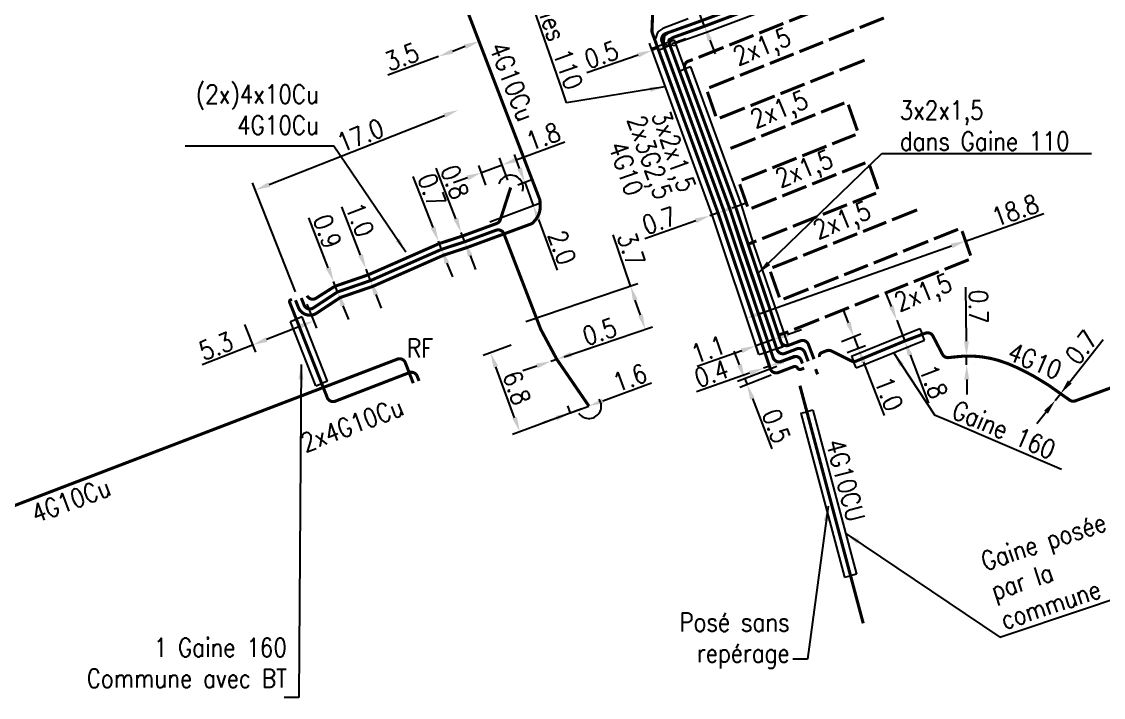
# Model space of a CAD drawing. Header units: millimetres. Extents: x 146114 to 146925, y 142419 to 143000.
# Drawn here: x 146694.7 to 146782.1, y 142912 to 142966.6 of the extents above; entities that cross this region are included whole.
import ezdxf
from ezdxf.enums import TextEntityAlignment as Align

# ---------------------------------------------------------------- set-up
doc = ezdxf.new("R2010")
doc.units = ezdxf.units.MM
doc.header["$PDMODE"] = 34
doc.linetypes.add('E_ST_CU', pattern=[2000, 1000, 1000])
doc.layers.get('0').update_dxf_attribs({"linetype": 'CONTINUOUS'})
doc.layers.get('Defpoints').update_dxf_attribs({"linetype": 'CONTINUOUS'})
for name, color, linetype in [('E_100', 3, 'CONTINUOUS'), ('E_300', 7, 'CONTINUOUS'), ('E_400', 7, 'CONTINUOUS')]:
    doc.layers.add(name, color=color, linetype=linetype)
doc.styles.get("Standard").update_dxf_attribs({"font": 'romans.shx', "width": 0.85})
doc.dimstyles.get("Standard").update_dxf_attribs({"dimtxt": 1.5, "dimasz": 1.2, "dimexe": 0.625, "dimexo": 0.625, "dimgap": 0.25, "dimtad": 1, "dimdec": 1, "dimzin": 0, "dimdsep": 46, "dimtxsty": 'Standard', "dimcen": -0.5, "dimadec": 0, "dimazin": 0, "dimtfac": 1, "dimtdec": 1, "dimtmove": 0, "dimatfit": 3, "dimfxl": 1, "dimtolj": 1, "dimtzin": 0, "dimarcsym": 0})

# ---------------------------------------------------------------- blocks, each defined once
blk = doc.blocks.new('*D57')
at = {"layer": 'Defpoints', "color": 0, "linetype": 'Continuous', "transparency": 16777216}
for p in [(146719.861, 142945.6), (146719.861, 142945.6), (146720.188, 142944.761)]:
    blk.add_point(p, dxfattribs=at)
at = {"layer": 'E_100', "color": 0, "linetype": 'Continuous', "lineweight": -2, "transparency": 16777216}
for p, q in [((146719.425, 142946.718), (146717.86, 142950.734)), ((146720.188, 142944.761), (146719.861, 142945.6)), ((146720.443, 142945.826), (146720.443, 142945.826)), ((146720.77, 142944.988), (146720.77, 142944.988)), ((146720.623, 142943.643), (146721.059, 142942.525))]:
    blk.add_line(p, q, dxfattribs=at)
at = {"layer": 'E_100', "color": 0, "linetype": 'Continuous', "transparency": 16777216}
for points in [[(146719.612, 142946.79), (146719.239, 142946.645), (146719.861, 142945.6)], [(146720.81, 142943.715), (146720.437, 142943.57), (146720.188, 142944.761)]]:
    blk.add_solid(points, dxfattribs=at)
at = {"layer": 'E_100', "color": 0, "linetype": 'Continuous', "transparency": 16777216, "insert": (146719.357, 142949.648), "char_height": 1.5, "attachment_point": 5, "rotation": 291.28914}
blk.add_mtext('\\A1;0.9', dxfattribs=at)
blk = doc.blocks.new('*D58')
at = {"layer": 'Defpoints', "color": 0, "linetype": 'Continuous', "transparency": 16777216}
for p in [(146722.487, 142946.608), (146722.487, 142946.608), (146722.85, 142945.676)]:
    blk.add_point(p, dxfattribs=at)
at = {"layer": 'E_100', "color": 0, "linetype": 'Continuous', "lineweight": -2, "transparency": 16777216}
for p, q in [((146722.052, 142947.726), (146720.531, 142951.63)), ((146722.85, 142945.676), (146722.487, 142946.608)), ((146723.286, 142944.558), (146723.722, 142943.44))]:
    blk.add_line(p, q, dxfattribs=at)
at = {"layer": 'E_100', "color": 0, "linetype": 'Continuous', "transparency": 16777216}
for points in [[(146722.238, 142947.799), (146721.865, 142947.654), (146722.487, 142946.608)], [(146723.473, 142944.631), (146723.1, 142944.486), (146722.85, 142945.676)]]:
    blk.add_solid(points, dxfattribs=at)
at = {"layer": 'E_100', "color": 0, "linetype": 'Continuous', "transparency": 16777216, "insert": (146722.005, 142950.6), "char_height": 1.5, "attachment_point": 5, "rotation": 291.28914}
blk.add_mtext('\\A1;1.0', dxfattribs=at)
blk = doc.blocks.new('*D59')
at = {"layer": 'Defpoints', "color": 0, "linetype": 'Continuous', "transparency": 16777216}
for p in [(146717.489, 142944.362), (146712.446, 142942.703), (146713.326, 142940.47)]:
    blk.add_point(p, dxfattribs=at)
at = {"layer": 'E_100', "color": 0, "linetype": 'Continuous', "lineweight": -2, "transparency": 16777216}
for p, q in [((146717.718, 142943.781), (146718.486, 142941.831)), ((146712.675, 142942.122), (146713.555, 142939.888)), ((146717.141, 142941.973), (146714.443, 142940.91)), ((146713.326, 142940.47), (146709.259, 142938.867))]:
    blk.add_line(p, q, dxfattribs=at)
at = {"layer": 'E_100', "color": 0, "linetype": 'Continuous', "transparency": 16777216}
for points in [[(146717.067, 142942.159), (146717.214, 142941.787), (146718.257, 142942.413)], [(146714.369, 142941.096), (146714.516, 142940.723), (146713.326, 142940.47)]]:
    blk.add_solid(points, dxfattribs=at)
at = {"layer": 'E_100', "color": 0, "linetype": 'Continuous', "transparency": 16777216, "insert": (146710.368, 142940.378), "char_height": 1.5, "attachment_point": 5, "rotation": 21.51049}
blk.add_mtext('\\A1;5.3', dxfattribs=at)
blk = doc.blocks.new('*D60')
at = {"layer": 'Defpoints', "color": 0, "linetype": 'Continuous', "transparency": 16777216}
for p in [(146728.336, 142948.854), (146728.336, 142948.854), (146728.591, 142948.202)]:
    blk.add_point(p, dxfattribs=at)
at = {"layer": 'E_100', "color": 0, "linetype": 'Continuous', "lineweight": -2, "transparency": 16777216}
for p, q in [((146727.901, 142949.972), (146726.303, 142954.074)), ((146728.591, 142948.202), (146728.336, 142948.854)), ((146728.919, 142949.081), (146728.919, 142949.081)), ((146729.173, 142948.429), (146729.173, 142948.429)), ((146729.026, 142947.084), (146729.462, 142945.966))]:
    blk.add_line(p, q, dxfattribs=at)
at = {"layer": 'E_100', "color": 0, "linetype": 'Continuous', "transparency": 16777216}
for points in [[(146728.087, 142950.045), (146727.714, 142949.9), (146728.336, 142948.854)], [(146729.213, 142947.157), (146728.84, 142947.011), (146728.591, 142948.202)]]:
    blk.add_solid(points, dxfattribs=at)
at = {"layer": 'E_100', "color": 0, "linetype": 'Continuous', "transparency": 16777216, "insert": (146727.81, 142952.959), "char_height": 1.5, "attachment_point": 5, "rotation": 291.28914}
blk.add_mtext('\\A1;0.7', dxfattribs=at)
blk = doc.blocks.new('*D61')
at = {"layer": 'Defpoints', "color": 0, "linetype": 'Continuous', "transparency": 16777216}
for p in [(146730.176, 142949.561), (146730.176, 142949.561), (146730.467, 142948.815)]:
    blk.add_point(p, dxfattribs=at)
at = {"layer": 'E_100', "color": 0, "linetype": 'Continuous', "lineweight": -2, "transparency": 16777216}
for p, q in [((146729.74, 142950.679), (146728.153, 142954.752)), ((146730.467, 142948.815), (146730.176, 142949.561)), ((146730.902, 142947.697), (146731.338, 142946.579))]:
    blk.add_line(p, q, dxfattribs=at)
at = {"layer": 'E_100', "color": 0, "linetype": 'Continuous', "transparency": 16777216}
for points in [[(146729.927, 142950.752), (146729.554, 142950.606), (146730.176, 142949.561)], [(146731.089, 142947.77), (146730.716, 142947.625), (146730.467, 142948.815)]]:
    blk.add_solid(points, dxfattribs=at)
at = {"layer": 'E_100', "color": 0, "linetype": 'Continuous', "transparency": 16777216, "insert": (146729.661, 142953.638), "char_height": 1.5, "attachment_point": 5, "rotation": 291.28914}
blk.add_mtext('\\A1;0.8', dxfattribs=at)
blk = doc.blocks.new('*D62')
at = {"layer": 'Defpoints', "color": 0, "linetype": 'Continuous', "transparency": 16777216}
for p in [(146731.808, 142954.397), (146734.172, 142953.196), (146732.395, 142952.812)]:
    blk.add_point(p, dxfattribs=at)
at = {"layer": 'E_300', "color": 0, "linetype": 'Continuous', "lineweight": -2, "transparency": 16777216}
for p, q in [((146734.622, 142955.438), (146738.551, 142956.892)), ((146733.955, 142953.782), (146733.28, 142955.608)), ((146732.178, 142953.398), (146731.591, 142954.984)), ((146731.808, 142954.397), (146733.496, 142955.022)), ((146730.683, 142953.981), (146729.557, 142953.565))]:
    blk.add_line(p, q, dxfattribs=at)
at = {"layer": 'E_300', "color": 0, "linetype": 'Continuous', "transparency": 16777216}
for points in [[(146734.553, 142955.626), (146734.691, 142955.251), (146733.496, 142955.022)], [(146730.613, 142954.169), (146730.752, 142953.794), (146731.808, 142954.397)]]:
    blk.add_solid(points, dxfattribs=at)
at = {"layer": 'E_300', "color": 0, "linetype": 'Continuous', "transparency": 16777216, "insert": (146736.802, 142957.311), "char_height": 1.5, "attachment_point": 5, "rotation": 20.30316}
blk.add_mtext('\\A1;1.8', dxfattribs=at)
blk = doc.blocks.new('*D63')
at = {"layer": 'Defpoints', "color": 0, "linetype": 'Continuous', "transparency": 16777216}
for p in [(146734.172, 142953.196), (146736.001, 142951.74), (146731.89, 142950.219)]:
    blk.add_point(p, dxfattribs=at)
at = {"layer": 'E_300', "color": 0, "linetype": 'Continuous', "lineweight": -2, "transparency": 16777216}
for p, q in [((146734.891, 142954.741), (146734.474, 142955.867)), ((146734.758, 142953.413), (146735.893, 142953.833)), ((146735.307, 142953.616), (146736.001, 142951.74)), ((146732.476, 142950.436), (146736.587, 142951.957)), ((146736.417, 142950.615), (146737.934, 142946.515))]:
    blk.add_line(p, q, dxfattribs=at)
at = {"layer": 'E_300', "color": 0, "linetype": 'Continuous', "transparency": 16777216}
for points in [[(146735.078, 142954.811), (146734.703, 142954.672), (146735.307, 142953.616)], [(146736.605, 142950.684), (146736.23, 142950.545), (146736.001, 142951.74)]]:
    blk.add_solid(points, dxfattribs=at)
at = {"layer": 'E_300', "color": 0, "linetype": 'Continuous', "transparency": 16777216, "insert": (146738.322, 142948.349), "char_height": 1.5, "attachment_point": 5, "rotation": 290.30316}
blk.add_mtext('\\A1;2.0', dxfattribs=at)
blk = doc.blocks.new('*D64')
at = {"layer": 'Defpoints', "color": 0, "linetype": 'Continuous', "transparency": 16777216}
for p in [(146743.858, 142945.24), (146734.8, 142942.174), (146737.898, 142939.317)]:
    blk.add_point(p, dxfattribs=at)
at = {"layer": 'E_100', "color": 0, "linetype": 'Continuous', "lineweight": -2, "transparency": 16777216}
for p, q in [((146743.858, 142945.24), (146742.457, 142949.381)), ((146735.392, 142942.375), (146744.45, 142945.44)), ((146744.659, 142942.872), (146744.243, 142944.103)), ((146738.49, 142939.517), (146745.636, 142941.935))]:
    blk.add_line(p, q, dxfattribs=at)
at = {"layer": 'E_100', "color": 0, "linetype": 'Continuous', "transparency": 16777216}
for points in [[(146744.432, 142944.167), (146744.053, 142944.039), (146743.858, 142945.24)], [(146744.849, 142942.936), (146744.47, 142942.808), (146745.044, 142941.735)]]:
    blk.add_solid(points, dxfattribs=at)
at = {"layer": 'E_100', "color": 0, "linetype": 'Continuous', "transparency": 16777216, "insert": (146743.912, 142948.199), "char_height": 1.5, "attachment_point": 5, "rotation": 288.69796}
blk.add_mtext('\\A1;3.7', dxfattribs=at)
blk = doc.blocks.new('*D65')
at = {"layer": 'Defpoints', "color": 0, "linetype": 'Continuous', "transparency": 16777216}
for p in [(146737.424, 142939.156), (146737.424, 142939.156), (146737.898, 142939.317)]:
    blk.add_point(p, dxfattribs=at)
at = {"layer": 'E_100', "color": 0, "linetype": 'Continuous', "lineweight": -2, "transparency": 16777216}
for p, q in [((146739.034, 142939.701), (146743.175, 142941.103)), ((146737.424, 142939.156), (146737.898, 142939.317)), ((146736.288, 142938.772), (146735.151, 142938.387))]:
    blk.add_line(p, q, dxfattribs=at)
at = {"layer": 'E_100', "color": 0, "linetype": 'Continuous', "transparency": 16777216}
for points in [[(146738.97, 142939.891), (146739.099, 142939.512), (146737.898, 142939.317)], [(146736.223, 142938.961), (146736.352, 142938.582), (146737.424, 142939.156)]]:
    blk.add_solid(points, dxfattribs=at)
at = {"layer": 'E_100', "color": 0, "linetype": 'Continuous', "transparency": 16777216, "insert": (146741.353, 142941.541), "char_height": 1.5, "attachment_point": 5, "rotation": 18.69796}
blk.add_mtext('\\A1;0.5', dxfattribs=at)
blk = doc.blocks.new('*D66')
at = {"layer": 'Defpoints', "color": 0, "linetype": 'Continuous', "transparency": 16777216}
for p in [(146734.797, 142940.674), (146732.548, 142939.84), (146740.495, 142935.533)]:
    blk.add_point(p, dxfattribs=at)
at = {"layer": 'E_300', "color": 0, "linetype": 'Continuous', "lineweight": -2, "transparency": 16777216}
for p, q in [((146734.211, 142940.457), (146731.962, 142939.623)), ((146734.495, 142934.588), (146732.965, 142938.715)), ((146739.909, 142935.315), (146734.326, 142933.246))]:
    blk.add_line(p, q, dxfattribs=at)
at = {"layer": 'E_300', "color": 0, "linetype": 'Continuous', "transparency": 16777216}
for points in [[(146733.153, 142938.784), (146732.777, 142938.645), (146732.548, 142939.84)], [(146734.682, 142934.658), (146734.307, 142934.519), (146734.912, 142933.463)]]:
    blk.add_solid(points, dxfattribs=at)
at = {"layer": 'E_300', "color": 0, "linetype": 'Continuous', "transparency": 16777216, "insert": (146734.667, 142936.999), "char_height": 1.5, "attachment_point": 5, "rotation": 290.33913}
blk.add_mtext('\\A1;6.8', dxfattribs=at)
blk = doc.blocks.new('*D67')
at = {"layer": 'Defpoints', "color": 0, "linetype": 'Continuous', "transparency": 16777216}
for p in [(146740.495, 142935.533), (146738.995, 142934.977), (146739.217, 142934.379)]:
    blk.add_point(p, dxfattribs=at)
at = {"layer": 'E_300', "color": 0, "linetype": 'Continuous', "lineweight": -2, "transparency": 16777216}
for p, q in [((146741.621, 142935.95), (146745.549, 142937.406)), ((146738.999, 142934.965), (146738.778, 142935.563)), ((146738.995, 142934.977), (146740.495, 142935.533)), ((146737.87, 142934.559), (146736.745, 142934.142))]:
    blk.add_line(p, q, dxfattribs=at)
at = {"layer": 'E_300', "color": 0, "linetype": 'Continuous', "transparency": 16777216}
for points in [[(146741.551, 142936.137), (146741.69, 142935.762), (146740.495, 142935.533)], [(146737.801, 142934.747), (146737.94, 142934.372), (146738.995, 142934.977)]]:
    blk.add_solid(points, dxfattribs=at)
at = {"layer": 'E_300', "color": 0, "linetype": 'Continuous', "transparency": 16777216, "insert": (146743.8, 142937.824), "char_height": 1.5, "attachment_point": 5, "rotation": 20.33913}
blk.add_mtext('\\A1;1.6', dxfattribs=at)
blk = doc.blocks.new('E_300_04')
at = {"color": 0, "linetype": 'Continuous'}
blk.add_arc((0, 0), 1, 270, 90, dxfattribs=at)
at = {"color": 0, "linetype": 'Continuous', "width": 0.75, "flags": 3}
for tag, p in [('DEF_LEG', (0, -5)), ('DEF_COUP', (0, -7.5)), ('DEF_TYPE', (0, -10))]:
    blk.add_attdef(tag, text='', height=1.2, dxfattribs=at).set_placement(p, align=Align.MIDDLE)
blk = doc.blocks.new('*D87')
at = {"layer": 'Defpoints', "color": 0, "linetype": 'Continuous', "transparency": 16777216}
for p in [(146729.937, 142959.455), (146729.937, 142959.455), (146717.024, 142944.179)]:
    blk.add_point(p, dxfattribs=at)
at = {"layer": 'E_100', "color": 0, "linetype": 'Continuous', "lineweight": -2, "transparency": 16777216}
for p, q in [((146714.665, 142953.436), (146728.821, 142959.015)), ((146716.794, 142944.76), (146713.32, 142953.577))]:
    blk.add_line(p, q, dxfattribs=at)
at = {"layer": 'E_100', "color": 0, "linetype": 'Continuous', "transparency": 16777216}
for points in [[(146728.748, 142959.201), (146728.894, 142958.829), (146729.937, 142959.455)], [(146714.592, 142953.622), (146714.738, 142953.249), (146713.549, 142952.996)]]:
    blk.add_solid(points, dxfattribs=at)
at = {"layer": 'E_100', "color": 0, "linetype": 'Continuous', "transparency": 16777216, "insert": (146722.031, 142957.413), "char_height": 1.5, "attachment_point": 5, "rotation": 21.51049}
blk.add_mtext('\\A1;17.0', dxfattribs=at)
blk = doc.blocks.new('*D89')
at = {"layer": 'Defpoints', "color": 0, "linetype": 'Continuous', "transparency": 16777216}
for p in [(146731.618, 142964.998), (146728.336, 142963.784), (146728.336, 142963.784)]:
    blk.add_point(p, dxfattribs=at)
at = {"layer": 'E_100', "color": 0, "linetype": 'Continuous', "lineweight": -2, "transparency": 16777216}
for p, q in [((146730.493, 142964.582), (146729.461, 142964.2)), ((146728.336, 142963.784), (146724.236, 142962.267))]:
    blk.add_line(p, q, dxfattribs=at)
at = {"layer": 'E_100', "color": 0, "linetype": 'Continuous', "transparency": 16777216}
for points in [[(146729.392, 142964.388), (146729.53, 142964.013), (146728.336, 142963.784)], [(146730.423, 142964.77), (146730.562, 142964.395), (146731.618, 142964.998)]]:
    blk.add_solid(points, dxfattribs=at)
at = {"layer": 'E_100', "color": 0, "linetype": 'Continuous', "transparency": 16777216, "insert": (146725.376, 142963.755), "char_height": 1.5, "attachment_point": 5, "rotation": 20.30316}
blk.add_mtext('\\A1;3.5', dxfattribs=at)
blk = doc.blocks.new('*D94')
at = {"layer": 'Defpoints', "color": 0, "linetype": 'Continuous', "transparency": 16777216}
for p in [(146778.596, 142936.538), (146778.163, 142935.988), (146778.163, 142935.988)]:
    blk.add_point(p, dxfattribs=at)
at = {"layer": 'E_100', "color": 0, "linetype": 'Continuous', "lineweight": -2, "transparency": 16777216}
for p, q in [((146779.338, 142937.481), (146782.041, 142940.917)), ((146778.163, 142935.988), (146778.596, 142936.538)), ((146777.421, 142935.045), (146776.679, 142934.102))]:
    blk.add_line(p, q, dxfattribs=at)
at = {"layer": 'E_100', "color": 0, "linetype": 'Continuous', "transparency": 16777216}
for points in [[(146779.181, 142937.605), (146779.495, 142937.358), (146778.596, 142936.538)], [(146777.264, 142935.169), (146777.578, 142934.921), (146778.163, 142935.988)]]:
    blk.add_solid(points, dxfattribs=at)
at = {"layer": 'E_100', "color": 0, "linetype": 'Continuous', "transparency": 16777216, "insert": (146780.274, 142940.289), "char_height": 1.5, "attachment_point": 5, "rotation": 51.80992}
blk.add_mtext('\\A1;0.7', dxfattribs=at)
blk = doc.blocks.new('*D95')
at = {"layer": 'Defpoints', "color": 0, "linetype": 'Continuous', "transparency": 16777216}
for p in [(146765.356, 142942.471), (146765.356, 142942.471), (146766.003, 142940.792)]:
    blk.add_point(p, dxfattribs=at)
at = {"layer": 'E_100', "color": 0, "linetype": 'Continuous', "lineweight": -2, "transparency": 16777216}
for p, q in [((146764.925, 142943.591), (146764.494, 142944.711)), ((146765.356, 142942.471), (146766.003, 142940.792)), ((146766.434, 142939.672), (146767.94, 142935.762))]:
    blk.add_line(p, q, dxfattribs=at)
at = {"layer": 'E_100', "color": 0, "linetype": 'Continuous', "transparency": 16777216}
for points in [[(146765.112, 142943.663), (146764.738, 142943.519), (146765.356, 142942.471)], [(146766.621, 142939.744), (146766.248, 142939.6), (146766.003, 142940.792)]]:
    blk.add_solid(points, dxfattribs=at)
at = {"layer": 'E_100', "color": 0, "linetype": 'Continuous', "transparency": 16777216, "insert": (146768.336, 142937.516), "char_height": 1.5, "attachment_point": 5, "rotation": 291.05949}
blk.add_mtext('\\A1;1.8', dxfattribs=at)
blk = doc.blocks.new('*D96')
at = {"layer": 'Defpoints', "color": 0, "linetype": 'Continuous', "transparency": 16777216}
for p in [(146761.888, 142941.137), (146760.304, 142940.525), (146760.785, 142939.639)]:
    blk.add_point(p, dxfattribs=at)
at = {"layer": 'E_100', "color": 0, "linetype": 'Continuous', "lineweight": -2, "transparency": 16777216}
for p, q in [((146761.456, 142942.257), (146761.024, 142943.376)), ((146760.887, 142940.75), (146762.471, 142941.362)), ((146761.888, 142941.137), (146762.249, 142940.204)), ((146761.368, 142939.864), (146762.832, 142940.43)), ((146762.681, 142939.085), (146764.344, 142934.78))]:
    blk.add_line(p, q, dxfattribs=at)
at = {"layer": 'E_100', "color": 0, "linetype": 'Continuous', "transparency": 16777216}
for points in [[(146761.643, 142942.329), (146761.269, 142942.184), (146761.888, 142941.137)], [(146762.868, 142939.157), (146762.495, 142939.013), (146762.249, 142940.204)]]:
    blk.add_solid(points, dxfattribs=at)
at = {"layer": 'E_100', "color": 0, "linetype": 'Continuous', "transparency": 16777216, "insert": (146764.739, 142936.535), "char_height": 1.5, "attachment_point": 5, "rotation": 291.12372}
blk.add_mtext('\\A1;1.0', dxfattribs=at)
blk = doc.blocks.new('*D112')
at = {"layer": 'Defpoints', "color": 0, "linetype": 'Continuous', "transparency": 16777216}
for p in [(146755.8, 142938.248), (146756.265, 142938.965), (146753.087, 142937.737)]:
    blk.add_point(p, dxfattribs=at)
at = {"layer": 'E_100', "color": 0, "linetype": 'Continuous', "lineweight": -2, "transparency": 16777216}
for p, q in [((146752.655, 142938.856), (146752.222, 142939.976)), ((146755.682, 142938.739), (146752.504, 142937.512)), ((146755.217, 142938.023), (146752.685, 142937.045)), ((146753.087, 142937.737), (146753.268, 142937.27)), ((146753.7, 142936.151), (146755.275, 142932.073))]:
    blk.add_line(p, q, dxfattribs=at)
at = {"layer": 'E_100', "color": 0, "linetype": 'Continuous', "transparency": 16777216}
for points in [[(146752.841, 142938.928), (146752.468, 142938.784), (146753.087, 142937.737)], [(146753.887, 142936.223), (146753.513, 142936.079), (146753.268, 142937.27)]]:
    blk.add_solid(points, dxfattribs=at)
at = {"layer": 'E_100', "color": 0, "linetype": 'Continuous', "transparency": 16777216, "insert": (146755.637, 142933.913), "char_height": 1.5, "attachment_point": 5, "rotation": 291.12372}
blk.add_mtext('\\A1;0.5', dxfattribs=at)
blk = doc.blocks.new('*D113')
at = {"layer": 'Defpoints', "color": 0, "linetype": 'Continuous', "transparency": 16777216}
for p in [(146754.608, 142938.598), (146754.608, 142938.598), (146755.149, 142938.553)]:
    blk.add_point(p, dxfattribs=at)
at = {"layer": 'E_100', "color": 0, "linetype": 'Continuous', "lineweight": -2, "transparency": 16777216}
for p, q in [((146754.941, 142939.142), (146754.867, 142939.353)), ((146756.207, 142939.162), (146757.338, 142939.561)), ((146753.476, 142938.199), (146749.193, 142936.689)), ((146755.075, 142938.763), (146754.608, 142938.598))]:
    blk.add_line(p, q, dxfattribs=at)
at = {"layer": 'E_100', "color": 0, "linetype": 'Continuous', "transparency": 16777216}
for points in [[(146756.14, 142939.351), (146756.273, 142938.974), (146755.075, 142938.763)], [(146753.409, 142938.388), (146753.542, 142938.011), (146754.608, 142938.598)]]:
    blk.add_solid(points, dxfattribs=at)
at = {"layer": 'E_100', "color": 0, "linetype": 'Continuous', "transparency": 16777216, "insert": (146750.384, 142938.169), "char_height": 1.5, "attachment_point": 5, "rotation": 19.42798}
blk.add_mtext('\\A1;0.4', dxfattribs=at)
blk = doc.blocks.new('*D116')
at = {"layer": 'Defpoints', "color": 0, "linetype": 'Continuous', "transparency": 16777216}
for p in [(146745.594, 142964.283), (146745.754, 142963.821), (146746.226, 142963.985)]:
    blk.add_point(p, dxfattribs=at)
at = {"layer": 'E_100', "color": 0, "linetype": 'Continuous', "lineweight": -2, "transparency": 16777216}
for p, q in [((146747.201, 142964.839), (146748.335, 142965.231)), ((146745.549, 142964.412), (146745.39, 142964.873)), ((146746.067, 142964.446), (146745.594, 142964.283)), ((146746.022, 142964.575), (146745.862, 142965.037)), ((146744.46, 142963.89), (146740.329, 142962.461))]:
    blk.add_line(p, q, dxfattribs=at)
at = {"layer": 'E_100', "color": 0, "linetype": 'Continuous', "transparency": 16777216}
for points in [[(146747.135, 142965.028), (146747.266, 142964.65), (146746.067, 142964.446)], [(146744.395, 142964.079), (146744.525, 142963.701), (146745.594, 142964.283)]]:
    blk.add_solid(points, dxfattribs=at)
at = {"layer": 'E_100', "color": 0, "linetype": 'Continuous', "transparency": 16777216, "insert": (146741.5, 142963.924), "char_height": 1.5, "attachment_point": 5, "rotation": 19.08868}
blk.add_mtext('\\A1;0.5', dxfattribs=at)
blk = doc.blocks.new('*D117')
at = {"layer": 'Defpoints', "color": 0, "linetype": 'Continuous', "transparency": 16777216}
for p in [(146750.263, 142950.916), (146750.263, 142950.916), (146750.923, 142951.148)]:
    blk.add_point(p, dxfattribs=at)
at = {"layer": 'E_100', "color": 0, "linetype": 'Continuous', "lineweight": -2, "transparency": 16777216}
for p, q in [((146750.055, 142951.505), (146750.055, 142951.505)), ((146750.716, 142951.738), (146750.716, 142951.738)), ((146752.055, 142951.548), (146753.187, 142951.947)), ((146749.132, 142950.516), (146745.009, 142949.062)), ((146750.923, 142951.148), (146750.263, 142950.916))]:
    blk.add_line(p, q, dxfattribs=at)
at = {"layer": 'E_100', "color": 0, "linetype": 'Continuous', "transparency": 16777216}
for points in [[(146751.989, 142951.736), (146752.122, 142951.359), (146750.923, 142951.148)], [(146749.065, 142950.705), (146749.198, 142950.328), (146750.263, 142950.916)]]:
    blk.add_solid(points, dxfattribs=at)
at = {"layer": 'E_100', "color": 0, "linetype": 'Continuous', "transparency": 16777216, "insert": (146746.172, 142950.533), "char_height": 1.5, "attachment_point": 5, "rotation": 19.42798}
blk.add_mtext('\\A1;0.7', dxfattribs=at)
blk = doc.blocks.new('*D136')
at = {"layer": 'Defpoints', "color": 0, "linetype": 'Continuous', "transparency": 16777216}
for p in [(146749.399, 142967.349), (146749.399, 142967.349), (146749.833, 142966.23)]:
    blk.add_point(p, dxfattribs=at)
at = {"layer": 'E_100', "color": 0, "linetype": 'Continuous', "lineweight": -2, "transparency": 16777216}
for p, q in [((146748.965, 142968.468), (146747.45, 142972.374)), ((146749.833, 142966.23), (146749.399, 142967.349)), ((146750.267, 142965.112), (146750.701, 142963.993))]:
    blk.add_line(p, q, dxfattribs=at)
at = {"layer": 'E_100', "color": 0, "linetype": 'Continuous', "transparency": 16777216}
for points in [[(146749.152, 142968.54), (146748.779, 142968.396), (146749.399, 142967.349)], [(146750.454, 142965.184), (146750.081, 142965.039), (146749.833, 142966.23)]]:
    blk.add_solid(points, dxfattribs=at)
at = {"layer": 'E_100', "color": 0, "linetype": 'Continuous', "transparency": 16777216, "insert": (146748.923, 142971.342), "char_height": 1.5, "attachment_point": 5, "rotation": 291.20134}
blk.add_mtext('\\A1;1.2', dxfattribs=at)
blk = doc.blocks.new('*D137')
at = {"layer": 'Defpoints', "color": 0, "linetype": 'Continuous', "transparency": 16777216}
for p in [(146753.769, 142940.977), (146755.295, 142941.262), (146753.971, 142940.404)]:
    blk.add_point(p, dxfattribs=at)
at = {"layer": 'E_100', "color": 0, "linetype": 'Continuous', "lineweight": -2, "transparency": 16777216}
for p, q in [((146756.549, 142941.313), (146757.681, 142941.713)), ((146755.418, 142940.914), (146753.971, 142940.404)), ((146752.839, 142940.005), (146749.232, 142938.733)), ((146753.977, 142940.387), (146754.179, 142939.815)), ((146755.503, 142940.673), (146755.625, 142940.325))]:
    blk.add_line(p, q, dxfattribs=at)
at = {"layer": 'E_100', "color": 0, "linetype": 'Continuous', "transparency": 16777216}
for points in [[(146756.483, 142941.502), (146756.616, 142941.125), (146755.418, 142940.914)], [(146752.773, 142940.193), (146752.906, 142939.816), (146753.971, 142940.404)]]:
    blk.add_solid(points, dxfattribs=at)
at = {"layer": 'E_100', "color": 0, "linetype": 'Continuous', "transparency": 16777216, "insert": (146750.137, 142940.112), "char_height": 1.5, "attachment_point": 5, "rotation": 19.42798}
blk.add_mtext('\\A1;1.1', dxfattribs=at)
blk = doc.blocks.new('*D138')
at = {"layer": 'Defpoints', "color": 0, "linetype": 'Continuous', "transparency": 16777216}
for p in [(146770.918, 142948.874), (146753.189, 142942.621), (146753.189, 142942.621)]:
    blk.add_point(p, dxfattribs=at)
at = {"layer": 'E_100', "color": 0, "linetype": 'Continuous', "lineweight": -2, "transparency": 16777216}
for p, q in [((146770.918, 142948.874), (146777.25, 142951.107)), ((146754.32, 142943.02), (146769.787, 142948.475))]:
    blk.add_line(p, q, dxfattribs=at)
at = {"layer": 'E_100', "color": 0, "linetype": 'Continuous', "transparency": 16777216}
for points in [[(146769.72, 142948.664), (146769.853, 142948.286), (146770.918, 142948.874)], [(146754.254, 142943.209), (146754.387, 142942.831), (146753.189, 142942.621)]]:
    blk.add_solid(points, dxfattribs=at)
at = {"layer": 'E_100', "color": 0, "linetype": 'Continuous', "transparency": 16777216, "insert": (146774.935, 142951.351), "char_height": 1.5, "attachment_point": 5, "rotation": 19.42798}
blk.add_mtext('\\A1;18.8', dxfattribs=at)
blk = doc.blocks.new('*D141')
at = {"layer": 'Defpoints', "color": 0, "linetype": 'Continuous', "transparency": 16777216}
for p in [(146771.003, 142939.574), (146771.009, 142938.874), (146771.009, 142938.874)]:
    blk.add_point(p, dxfattribs=at)
at = {"layer": 'E_100', "color": 0, "linetype": 'Continuous', "lineweight": -2, "transparency": 16777216}
for p, q in [((146770.992, 142940.774), (146770.955, 142945.146)), ((146771.009, 142938.874), (146771.003, 142939.574)), ((146771.634, 142938.88), (146771.634, 142938.88)), ((146771.019, 142937.674), (146771.029, 142936.474))]:
    blk.add_line(p, q, dxfattribs=at)
at = {"layer": 'E_100', "color": 0, "linetype": 'Continuous', "transparency": 16777216}
for points in [[(146771.192, 142940.776), (146770.793, 142940.773), (146771.003, 142939.574)], [(146771.219, 142937.676), (146770.819, 142937.673), (146771.009, 142938.874)]]:
    blk.add_solid(points, dxfattribs=at)
at = {"layer": 'E_100', "color": 0, "linetype": 'Continuous', "transparency": 16777216, "insert": (146771.969, 142943.569), "char_height": 1.5, "attachment_point": 5, "rotation": 270.49109}
blk.add_mtext('\\A1;0.7', dxfattribs=at)

msp = doc.modelspace()

# ---------------------------------------------------------------- linework, layer by layer
at = {"layer": 'E_100', "linetype": 'E_ST_CU', "const_width": 0.25, "flags": 128}
for points in [[(146751.702, 143000), (146752.182, 142981.929, -0.316417), (146751.864, 142981.45), (146746.434, 142979.334, 0.297783), (146746.116, 142978.889), (146745.586, 142965.869, 0.098042), (146745.616, 142965.677), (146746.233, 142963.987), (146750.923, 142951.148), (146755.149, 142938.553), (146755.149, 142938.553, 0.423991), (146755.8, 142938.248), (146757.037, 142938.72, -0.365402), (146757.341, 142938.614, 0.365402), (146757.646, 142938.508), (146757.886, 142938.599)], [(146768.283, 142988.509), (146769.637, 142984.937), (146770.05, 142983.847, -0.422173), (146769.747, 142983.198), (146761.355, 142980.274), (146752.612, 142977.227, 0.440039), (146752.32, 142976.55), (146755.505, 142969.468, -0.432615), (146755.225, 142968.795), (146749.661, 142966.7), (146747.142, 142965.798), (146746.698, 142965.639, 0.4161), (146746.397, 142964.997), (146751.395, 142951.314), (146755.019, 142940.512), (146755.374, 142939.449, 0.427231), (146756.028, 142939.141), (146757, 142939.515, -0.414882), (146757.647, 142939.226), (146757.743, 142938.973)], [(146758.21, 142939.151), (146757.935, 142939.872, 0.414882), (146757.289, 142940.161), (146756.337, 142939.795, -0.426936), (146755.684, 142940.103), (146755.295, 142941.262), (146751.867, 142951.479), (146747.039, 142964.696, -0.416099), (146747.34, 142965.338), (146748.226, 142965.655), (146749.833, 142966.23), (146756.327, 142968.676), (146757.335, 142969.056), (146757.335, 142969.056, 0.414214), (146757.586, 142969.717), (146756.418, 142972.314)], [(146829.582, 142965.736), (146832.953, 142956.632, -0.414232), (146832.658, 142955.99), (146825.276, 142953.257), (146820.301, 142950.876), (146797.203, 142942.34), (146787.468, 142938.769), (146779.792, 142935.958, -0.246165), (146779.331, 142936.019), (146778.596, 142936.538), (146778.596, 142936.538), (146777.591, 142937.247), (146776.444, 142937.943), (146775.725, 142938.327), (146775.027, 142938.666), (146774.311, 142938.975), (146773.52, 142939.245), (146772.986, 142939.38), (146772.333, 142939.496), (146771.892, 142939.545), (146771.514, 142939.57), (146771.003, 142939.574), (146770.732, 142939.567), (146770.163, 142939.517), (146769.553, 142939.452, -0.308738), (146769.056, 142939.718), (146768.291, 142941.189, 0.380551), (146767.67, 142941.425), (146766.003, 142940.792), (146762.41, 142939.303), (146762.099, 142939.174, -0.217488), (146761.684, 142939.189), (146760.785, 142939.639), (146760.094, 142939.985, 0.21009), (146759.692, 142940.005), (146759.282, 142939.848, 0.414214), (146759.138, 142939.526), (146759.145, 142939.508)], [(146758.678, 142939.33), (146758.224, 142940.519, 0.414882), (146757.577, 142940.807), (146756.645, 142940.449, -0.426969), (146755.992, 142940.757), (146755.638, 142941.813), (146752.338, 142951.647), (146748.255, 142962.78, -0.435387), (146748.543, 142963.414), (146748.884, 142963.537)], [(146726.769, 142937.566), (146726.621, 142937.948, 0.413864), (146725.975, 142938.234), (146720.003, 142935.93, -0.412052), (146719.358, 142936.213), (146716.319, 142943.922, -0.41425), (146716.403, 142944.117), (146716.501, 142944.155)], [(146726.303, 142937.385), (146725.662, 142939.04, 0.413054), (146725.017, 142939.327), (146688.85, 142925.49), (146678.532, 142921.542, 0.403398), (146678.237, 142920.914), (146678.941, 142918.849)]]:
    msp.add_lwpolyline(points, format="xyb", dxfattribs=at)
at = {"layer": 'E_100', "linetype": 'E_ST_CU', "flags": 128}
for points in [[(146724.213, 142975.103, 0.25, 0.25, 0), (146726.845, 142976.061, 0.25, 0.25, -0.409162), (146727.483, 142975.771, 0.25, 0.25, 0), (146731.618, 142964.998, 0.25, 0.25, 0), (146736.506, 142952.266, 0.25, 0.25, -0.082472), (146736.539, 142952.105, 0.25, 0.25, 0), (146736.556, 142951.638, 0.25, 0.25, 0), (146736.553, 142951.54, 0.25, 0.25, 0), (146736.537, 142951.384, 0.25, 0.25, 0), (146736.507, 142951.237, 0.25, 0.25, 0), (146736.462, 142951.089, 0.25, 0.25, 0), (146736.407, 142950.951, 0.25, 0.25, 0), (146736.335, 142950.813, 0.25, 0.25, 0), (146736.23, 142950.654, 0.25, 0.25, 0), (146736.009, 142950.392, 0.25, 0.25, -0.129497), (146735.8, 142950.246, 0.25, 0.25, 0), (146734.409, 142949.734, 0.25, 0.25, 0), (146730.631, 142948.343, 0.25, 0.25, 0), (146728.769, 142947.735, 0.25, 0.25, 0), (146723.033, 142945.21, 0.25, 0.25, 0), (146720.41, 142944.309, 0.25, 0.25, 0), (146718.499, 142943.046, 0.25, 0.25, -0.476597), (146717.017, 142943.514, 0.25, 0.25, 0), (146716.791, 142944.087, 0, 0, 0)], [(146717.723, 142944.454, 0.25, 0.25, 0.450575), (146718.443, 142944.247, 0.25, 0.25, 0), (146719.96, 142945.211, 0.25, 0.25, 0), (146722.669, 142946.143, 0.25, 0.25, 0), (146728.409, 142948.668, 0.25, 0.25, 0), (146730.304, 142949.288, 0.25, 0.25, 0), (146733.034, 142950.287, 0.25, 0.25, 0.231234), (146733.338, 142950.604, 0.25, 0.25, 0), (146734.172, 142953.196, 0, 0, 0)], [(146740.495, 142935.533, 0.25, 0.25, 0), (146740.495, 142935.533, 0.25, 0.25, 0), (146740.495, 142935.533, 0.25, 0.25, 0), (146737.898, 142939.317, 0.25, 0.25, 0), (146736.605, 142941.73, 0.25, 0.25, 0), (146733.628, 142949.455, 0.25, 0.25, 0.409809), (146732.989, 142949.744, 0.25, 0.25, 0), (146730.467, 142948.815, 0.25, 0.25, 0), (146728.591, 142948.202, 0.25, 0.25, 0), (146722.85, 142945.676, 0.25, 0.25, 0), (146720.188, 142944.761, 0.25, 0.25, 0), (146718.223, 142943.463, 0.25, 0.25, -0.476597), (146717.482, 142943.697, 0.25, 0.25, 0), (146717.256, 142944.27, 0, 0, 0)]]:
    msp.add_lwpolyline(points, format="xyseb", dxfattribs=at)
at = {"layer": 'E_100', "linetype": 'E_ST_CU', "const_width": 0.25, "flags": 128}
for points in [[(146758.553, 142967.391), (146756.67, 142966.638)], [(146764.324, 142966.899), (146762.371, 142966.118)], [(146754.252, 142965.672), (146756.205, 142966.453)], [(146756.205, 142966.453), (146754.252, 142965.672)], [(146751.834, 142964.706), (146753.788, 142965.487)], [(146753.788, 142965.487), (146751.834, 142964.706)], [(146761.906, 142965.933), (146759.879, 142965.123)], [(146749.352, 142963.714), (146751.37, 142964.521)], [(146751.37, 142964.521), (146749.352, 142963.714)], [(146759.414, 142964.937), (146757.501, 142964.173)], [(146757.036, 142963.987), (146755.113, 142963.219)], [(146760.735, 142962.677), (146762.763, 142963.487), (146762.763, 142963.487)], [(146754.649, 142963.034), (146752.696, 142962.253)], [(146758.387, 142961.739), (146760.271, 142962.491)], [(146752.231, 142962.068), (146750.213, 142961.262)], [(146750.063, 142960.931), (146750.748, 142958.955)], [(146755.97, 142960.773), (146757.923, 142961.554)], [(146753.552, 142959.808), (146755.505, 142960.588)], [(146759.249, 142959.278), (146761.132, 142960.03)], [(146761.449, 142959.886), (146762.182, 142957.798)], [(146751.069, 142958.816), (146753.088, 142959.622)], [(146756.831, 142958.312), (146758.785, 142959.092)], [(146754.414, 142957.346), (146756.367, 142958.127)], [(146762.031, 142957.47), (146760.148, 142956.718)], [(146751.931, 142956.355), (146753.949, 142957.161)], [(146759.684, 142956.533), (146757.73, 142955.752)], [(146757.266, 142955.567), (146755.312, 142954.787)], [(146760.948, 142954.44), (146762.831, 142955.193)], [(146763.147, 142955.049), (146763.843, 142953.068)], [(146754.848, 142954.601), (146752.83, 142953.795)], [(146758.53, 142953.474), (146760.483, 142954.255)], [(146752.674, 142953.462), (146753.308, 142951.656)], [(146756.113, 142952.508), (146758.066, 142953.289)], [(146753.63, 142951.517), (146755.648, 142952.323)], [(146763.692, 142952.74), (146761.809, 142951.988)], [(146761.344, 142951.803), (146759.391, 142951.023)], [(146767.008, 142951.389), (146764.983, 142950.58)], [(146758.926, 142950.838), (146756.973, 142950.058)], [(146764.518, 142950.394), (146762.635, 142949.642)], [(146756.509, 142949.872), (146754.49, 142949.066)], [(146762.171, 142949.457), (146760.217, 142948.677)], [(146768.368, 142949.039), (146770.321, 142949.819)], [(146770.638, 142949.675), (146770.918, 142948.874), (146771.334, 142947.691)], [(146754.026, 142948.881), (146753.35, 142948.611)], [(146759.753, 142948.491), (146757.8, 142947.711)], [(146765.876, 142948.044), (146767.904, 142948.853)], [(146763.498, 142947.094), (146765.411, 142947.858)], [(146757.335, 142947.526), (146755.317, 142946.72)], [(146761.11, 142946.141), (146763.033, 142946.909)], [(146771.183, 142947.364), (146769.23, 142946.583)], [(146755.158, 142946.386), (146755.883, 142944.321)], [(146758.692, 142945.175), (146760.646, 142945.955)], [(146768.766, 142946.398), (146766.738, 142945.588)], [(146766.274, 142945.403), (146764.39, 142944.65)], [(146756.21, 142944.184), (146758.228, 142944.99)], [(146763.926, 142944.465), (146761.973, 142943.685)], [(146761.508, 142943.499), (146759.555, 142942.719)], [(146759.091, 142942.534), (146757.072, 142941.728)], [(146756.608, 142941.542), (146755.808, 142941.275)], [(146758.966, 142938.101), (146758.805, 142938.522)], [(146762.655, 142917.98), (146757.54, 142937.185)]]:
    msp.add_lwpolyline(points, dxfattribs=at)
at = {"layer": 'E_400', "color": 7, "linetype": 'CONTINUOUS'}
for p, q in [((146750.006, 142965.761), (146757.62, 142968.629)), ((146748.511, 142966.819), (146746.458, 142966.048)), ((146747.095, 142965.781), (146749.661, 142966.7)), ((146751.289, 142966.779), (146748.86, 142965.882)), ((146746.065, 142965.778), (146745.851, 142965.188)), ((146746.458, 142966.048), (146746.065, 142965.778)), ((146746.541, 142964.752), (146746.619, 142965.457)), ((146746.619, 142965.457), (146747.095, 142965.781)), ((146748.86, 142965.882), (146746.924, 142965.155)), ((146747.552, 142964.882), (146750.006, 142965.761)), ((146745.54, 142964.427), (146746.48, 142964.77)), ((146750.453, 142950.979), (146745.54, 142964.427)), ((146745.851, 142965.188), (146745.973, 142964.647)), ((146745.973, 142964.647), (146746.124, 142964.287)), ((146746.124, 142964.287), (146746.585, 142964.481)), ((146747.419, 142965.114), (146746.48, 142964.77)), ((146746.541, 142964.752), (146747.038, 142964.698)), ((146747.046, 142964.675), (146746.585, 142964.481)), ((146746.896, 142965.136), (146746.891, 142965.122)), ((146746.891, 142965.122), (146746.929, 142964.953)), ((146746.924, 142965.155), (146746.896, 142965.136)), ((146746.929, 142964.953), (146747.046, 142964.675)), ((146747.535, 142964.644), (146747.038, 142964.698)), ((146752.341, 142951.64), (146747.419, 142965.114)), ((146747.535, 142964.644), (146747.562, 142964.889)), ((146747.562, 142964.889), (146747.552, 142964.882)), ((146747.785, 142962.608), (146748.255, 142962.78)), ((146751.864, 142951.487), (146747.785, 142962.608)), ((146748.724, 142962.952), (146748.255, 142962.78)), ((146752.812, 142951.808), (146748.724, 142962.952)), ((146752.815, 142948.432), (146751.864, 142951.487)), ((146756.125, 142940.327), (146752.341, 142951.64)), ((146753.766, 142948.743), (146752.812, 142951.808)), ((146754.228, 142939.693), (146750.453, 142950.979)), ((146756.598, 142940.489), (146753.766, 142948.743)), ((146755.652, 142940.165), (146752.815, 142948.432)), ((146716.391, 142942.375), (146716.856, 142942.558)), ((146717.322, 142942.741), (146716.856, 142942.558)), ((146719.371, 142937.544), (146717.322, 142942.741)), ((146717.322, 142942.741), (146717.322, 142942.741)), ((146718.441, 142937.177), (146716.391, 142942.375)), ((146716.391, 142942.375), (146716.391, 142942.375)), ((146761.714, 142939.556), (146767.238, 142941.796)), ((146767.238, 142941.796), (146767.426, 142941.333)), ((146762.09, 142938.629), (146767.614, 142940.869)), ((146767.614, 142940.869), (146767.426, 142941.333)), ((146754.228, 142939.693), (146755.177, 142940.01)), ((146756.125, 142940.327), (146755.177, 142940.01)), ((146755.652, 142940.165), (146756.125, 142940.327)), ((146756.598, 142940.489), (146756.125, 142940.327)), ((146761.714, 142939.556), (146761.902, 142939.092)), ((146762.09, 142938.629), (146761.902, 142939.092)), ((146718.441, 142937.177), (146718.906, 142937.36)), ((146719.371, 142937.544), (146718.906, 142937.36)), ((146757.616, 142934.954), (146758.1, 142935.083)), ((146757.616, 142934.954), (146761.147, 142921.698)), ((146758.583, 142935.211), (146758.1, 142935.083)), ((146758.583, 142935.211), (146762.113, 142921.956)), ((146761.147, 142921.698), (146761.63, 142921.827)), ((146762.113, 142921.956), (146761.63, 142921.827))]:
    msp.add_line(p, q, dxfattribs=at)

# ---------------------------------------------------------------- block references
at = {"layer": 'E_300'}
for p, rotation in [((146734.172, 142953.196), 72.17301662582499), ((146740.495, 142935.533), 304.470131925534)]:
    msp.add_blockref('E_300_04', p, dxfattribs=dict(at, rotation=rotation))

# ---------------------------------------------------------------- texts
at = {"layer": 'E_100', "linetype": 'Continuous', "width": 0.85}
for s, rotation, p in [('4G10Cu', 291.00064, (146732.424, 142964.554)), ('4G10CU', 284.9136, (146759.634, 142932.616)), ('4G10Cu', 20.53595, (146695.809, 142926.059))]:
    msp.add_text(s, height=1.5, rotation=rotation, dxfattribs=at).set_placement(p)
for s, rotation, p in [('3x2x1,5', 289.18875, (146747.153, 142956.051)), ('2x3G2,5', 289.18875, (146745.208, 142955.561)), ('4G10', 289.18875, (146743.49, 142954.731)), ('4G10', 337.48043, (146776.526, 142939.183))]:
    msp.add_text(s, height=1.5, rotation=rotation, dxfattribs=at).set_placement(p, align=Align.MIDDLE)
msp.add_text('RF', height=1.5, dxfattribs=at).set_placement((146725.792, 142939.466))
at = {"layer": 'E_100', "linetype": 'Continuous', "char_height": 1.5, "attachment_point": 7}
for s, insert, rotation in [('2x1,5', (146752.71, 142962.603), 21.78073), ('2x1,5', (146754.1, 142957.527), 21.78073), ('2x1,5', (146756.116, 142952.73), 21.78073), ('2x1,5', (146759.171, 142948.576), 21.78073), ('2x1,5', (146765.729, 142942.729), 21.78073), ('\\A1;2x4G10Cu', (146717.591, 142931.786), 20.93601)]:
    msp.add_mtext(s, dxfattribs=dict(at, insert=insert, rotation=rotation))
at = {"layer": 'E_100', "linetype": 'Continuous', "char_height": 1.5}
for s, insert, attachment_point in [('(2x)4x10Cu\\P4G10Cu', (146718.679, 142957.491), 9), ('3x2x1,5\\Pdans Gaine 110', (146765.605, 142956.188), 7), ('\\A1;Posé sans\\Prepérage', (146756.706, 142914.328), 9)]:
    msp.add_mtext(s, dxfattribs=dict(at, insert=insert, attachment_point=attachment_point))
at = {"layer": 'E_400', "linetype": 'Continuous', "char_height": 1.5}
for s, insert, attachment_point, rotation in [('4 Gaines 110', (146738.635, 142960.964), 9, 289.2173), ('Gaine 160', (146770.269, 142936.026), 1, 336.88443), ('\\A1;Gaine posée\\Ppar la\\Pcommune', (146772.01, 142923.628), 1, 18.4552)]:
    msp.add_mtext(s, dxfattribs=dict(at, insert=insert, attachment_point=attachment_point, rotation=rotation))
at = {"layer": 'E_400', "linetype": 'Continuous', "insert": (146716.091, 142912.784), "char_height": 1.5, "attachment_point": 9}
msp.add_mtext('\\A1;1 Gaine 160\\PCommune avec BT', dxfattribs=at)

# ---------------------------------------------------------------- dimensions: what is measured, and where the dimension line sits
at = {"layer": 'E_100', "linetype": 'Continuous'}
for base, p1, p2, angle, picture, middle in [((146749.399, 142967.349), (146749.833, 142966.23), (146749.399, 142967.349), 291.20134, '*D136', (146747.991, 142970.98)), ((146745.594, 142964.283), (146746.226, 142963.985), (146745.754, 142963.821), 19.08868, '*D116', (146741.827, 142962.979)), ((146728.336, 142963.784), (146731.618, 142964.998), (146728.336, 142963.784), 20.30316, '*D89', (146725.723, 142962.817)), ((146730.176, 142949.561), (146730.467, 142948.815), (146730.176, 142949.561), 291.28914, '*D61', (146728.729, 142953.275)), ((146728.336, 142948.854), (146728.591, 142948.202), (146728.336, 142948.854), 291.28914, '*D60', (146726.878, 142952.596)), ((146722.487, 142946.608), (146722.85, 142945.676), (146722.487, 142946.608), 291.28914, '*D58', (146721.073, 142950.237)), ((146753.189, 142942.621), (146770.918, 142948.874), (146753.189, 142942.621), 19.42798, '*D138', (146775.267, 142950.408)), ((146719.861, 142945.6), (146720.188, 142944.761), (146719.861, 142945.6), 291.28914, '*D57', (146718.425, 142949.285)), ((146750.263, 142950.916), (146750.923, 142951.148), (146750.263, 142950.916), 19.42798, '*D117', (146746.504, 142949.59)), ((146743.858, 142945.24), (146737.898, 142939.317), (146734.8, 142942.174), 288.69796, '*D64', (146742.965, 142947.879)), ((146771.009, 142938.874), (146771.003, 142939.574), (146771.009, 142938.874), 90.49109, '*D141', (146770.969, 142943.56)), ((146713.326, 142940.47), (146717.489, 142944.362), (146712.446, 142942.703), 21.51049, '*D59', (146710.734, 142939.448)), ((146765.356, 142942.471), (146766.003, 142940.792), (146765.356, 142942.471), 291.05949, '*D95', (146767.402, 142937.157)), ((146761.888, 142941.137), (146760.785, 142939.639), (146760.304, 142940.525), 291.12372, '*D96', (146763.806, 142936.175)), ((146737.424, 142939.156), (146737.898, 142939.317), (146737.424, 142939.156), 18.69796, '*D65', (146741.673, 142940.594)), ((146778.163, 142935.988), (146778.596, 142936.538), (146778.163, 142935.988), 51.80992, '*D94', (146781.06, 142939.671))]:
    dim = msp.add_linear_dim(base=base, p1=p1, p2=p2, angle=angle, dimstyle='Standard', dxfattribs=at)
    dim.commit()
    dim.dimension.update_dxf_attribs({"geometry": picture, "text_midpoint": middle, "dimtype": 160})
for base, p1, p2, angle, text, picture, middle in [((146729.937, 142959.455), (146717.024, 142944.179), (146729.937, 142959.455), 201.51049, '17.0', '*D87', (146722.397, 142956.483)), ((146753.971, 142940.404), (146755.295, 142941.262), (146753.769, 142940.977), 19.42798, '1.1', '*D137', (146750.47, 142939.169)), ((146753.087, 142937.737), (146755.8, 142938.248), (146756.265, 142938.965), 291.12372, '0.5', '*D112', (146754.704, 142933.552)), ((146754.608, 142938.598), (146755.149, 142938.553), (146754.608, 142938.598), 19.42798, '0.4', '*D113', (146750.717, 142937.226))]:
    dim = msp.add_linear_dim(base=base, p1=p1, p2=p2, angle=angle, text=text, dimstyle='Standard', dxfattribs=at)
    dim.commit()
    dim.dimension.update_dxf_attribs({"geometry": picture, "text_midpoint": middle, "dimtype": 160})
at = {"layer": 'E_300', "linetype": 'Continuous'}
for base, p1, p2, angle, picture, middle in [((146731.808, 142954.397), (146734.172, 142953.196), (146732.395, 142952.812), 20.30316, '*D62', (146737.149, 142956.373)), ((146736.001, 142951.74), (146734.172, 142953.196), (146731.89, 142950.219), 110.30316, '*D63', (146737.384, 142948.002)), ((146732.548, 142939.84), (146740.495, 142935.533), (146734.797, 142940.674), 290.33913, '*D66', (146733.73, 142936.651)), ((146738.995, 142934.977), (146740.495, 142935.533), (146739.217, 142934.379), 20.33913, '*D67', (146744.147, 142936.886))]:
    dim = msp.add_linear_dim(base=base, p1=p1, p2=p2, angle=angle, dimstyle='Standard', dxfattribs=at)
    dim.commit()
    dim.dimension.update_dxf_attribs({"geometry": picture, "text_midpoint": middle, "dimtype": 160})

# ---------------------------------------------------------------- leaders
at = {"layer": 'E_100', "linetype": 'Continuous', "annotation_type": 0, "has_hookline": 1, "hookline_direction": 1}
for points, override, text_width in [([(146725.714, 142947.965), (146719.879, 142956.536), (146718.679, 142956.536)], {"dimgap": 0.25, "dimtad": 1}, 10.564), ([(146759.818, 142927.442), (146758.156, 142915.078), (146756.956, 142915.078)], {"dimgap": 0.25, "dimtad": 0}, 9.775)]:
    msp.add_leader(points, dimstyle='Standard', override=override, dxfattribs=dict(at, text_width=text_width))
at = {"layer": 'E_100', "linetype": 'Continuous', "annotation_type": 0, "has_hookline": 1, "hookline_direction": 0, "text_width": 15.482}
msp.add_leader([(146754.148, 142946.238), (146764.155, 142955.938), (146765.355, 142955.938)], dimstyle='Standard', dxfattribs=at)
at = {"layer": 'E_400', "linetype": 'Continuous', "annotation_type": 0, "has_hookline": 1, "hookline_direction": 1, "text_width": 13.236, "horizontal_direction": (0.329152, -0.944277, 0)}
msp.add_leader([(146746.619, 142961.32), (146738.695, 142960.032), (146738.3, 142961.166)], dimstyle='Standard', dxfattribs=at)
at = {"layer": 'E_400', "linetype": 'Continuous', "annotation_type": 0, "has_hookline": 1, "hookline_direction": 0}
for points, text_width, horizontal_direction in [([(146765.106, 142939.852), (146768.416, 142934.828), (146769.52, 142934.357)], 9.714, (0.919715, -0.392587, 0)), ([(146761.236, 142925.247), (146773.677, 142916.87), (146774.816, 142917.25)], 11.596, (0.948571, 0.316563, 0))]:
    msp.add_leader(points, dimstyle='Standard', override={"dimgap": 0.25, "dimtad": 1}, dxfattribs=dict(at, text_width=text_width, horizontal_direction=horizontal_direction))
at = {"layer": 'E_400', "linetype": 'Continuous'}
msp.add_leader([(146717.244, 142938.883), (146717.071, 142911.997), (146715.871, 142911.997)], dimstyle='Standard', dxfattribs=at)

doc.saveas('drawing.dxf')
